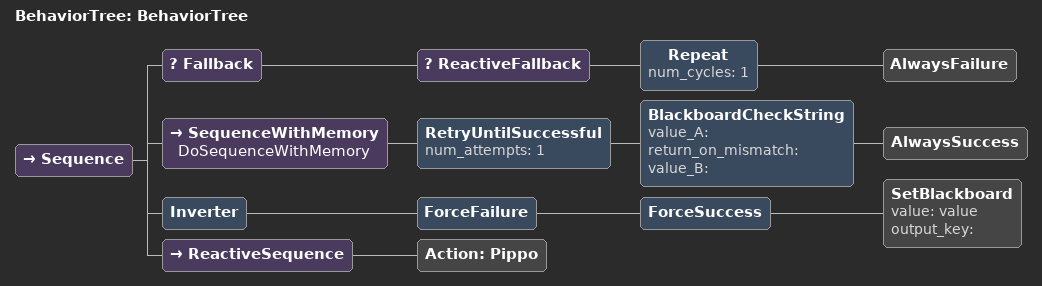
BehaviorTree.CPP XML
<root main_tree_to_execute="BehaviorTree">
    <BehaviorTree ID="BehaviorTree">
        <Sequence>
            <Fallback>
                <ReactiveFallback>
                    <Repeat num_cycles="1">
                        <AlwaysFailure/>
                    </Repeat>
                </ReactiveFallback>
            </Fallback>
            <SequenceWithMemory name="DoSequenceWithMemory">
                <RetryUntilSuccessful num_attempts="1">
                    <BlackboardCheckString value_A="" return_on_mismatch="" value_B="">
                        <AlwaysSuccess/>
                    </BlackboardCheckString>
                </RetryUntilSuccessful>
            </SequenceWithMemory>
            <Inverter>
                <ForceFailure>
                    <ForceSuccess>
                        <SetBlackboard value="value" output_key=""/>
                    </ForceSuccess>
                </ForceFailure>
            </Inverter>
            <ReactiveSequence>
                <Action ID="Pippo"/>
            </ReactiveSequence>
        </Sequence>
    </BehaviorTree>
</root>
